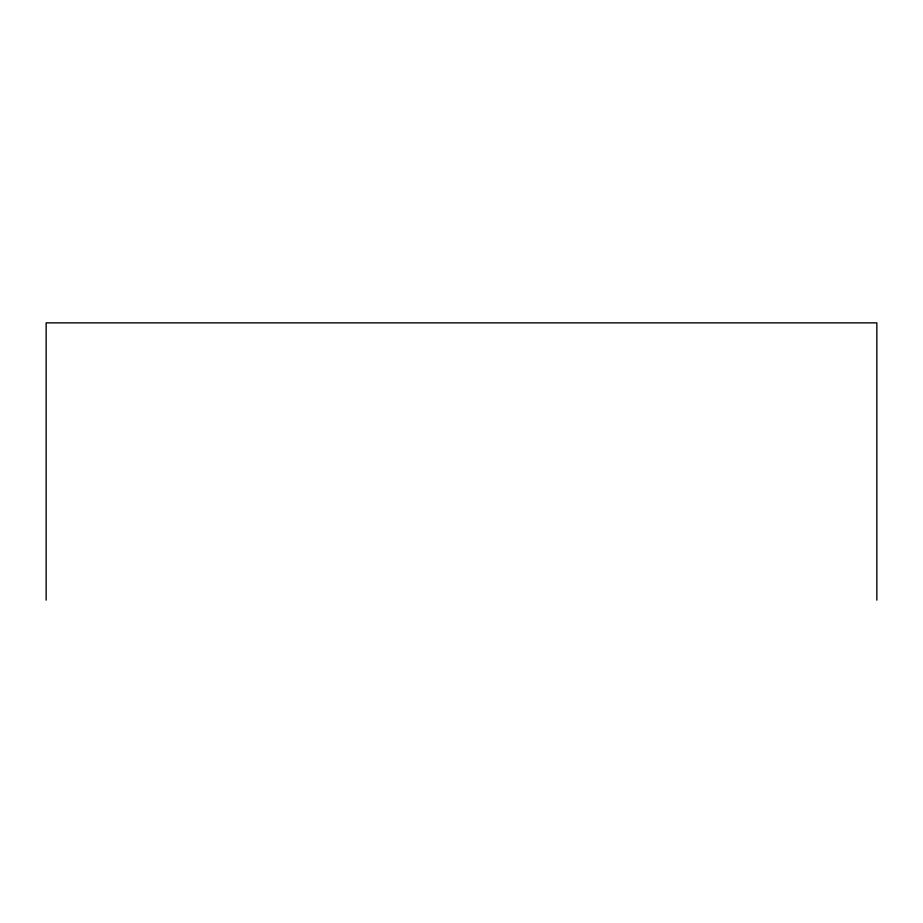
<?xml version="1.0" encoding="UTF-8"?>
<svg xmlns="http://www.w3.org/2000/svg" width="923" height="923" viewBox="0 0 923 923"><rect width="100%" height="100%" fill="white"/><g stroke="black" fill="none" stroke-linecap="round" stroke-linejoin="round"><path stroke-width="1.38" d="M876.85 600.135L876.85 322.865L46.15 322.865L46.15 600.135"/></g></svg>
